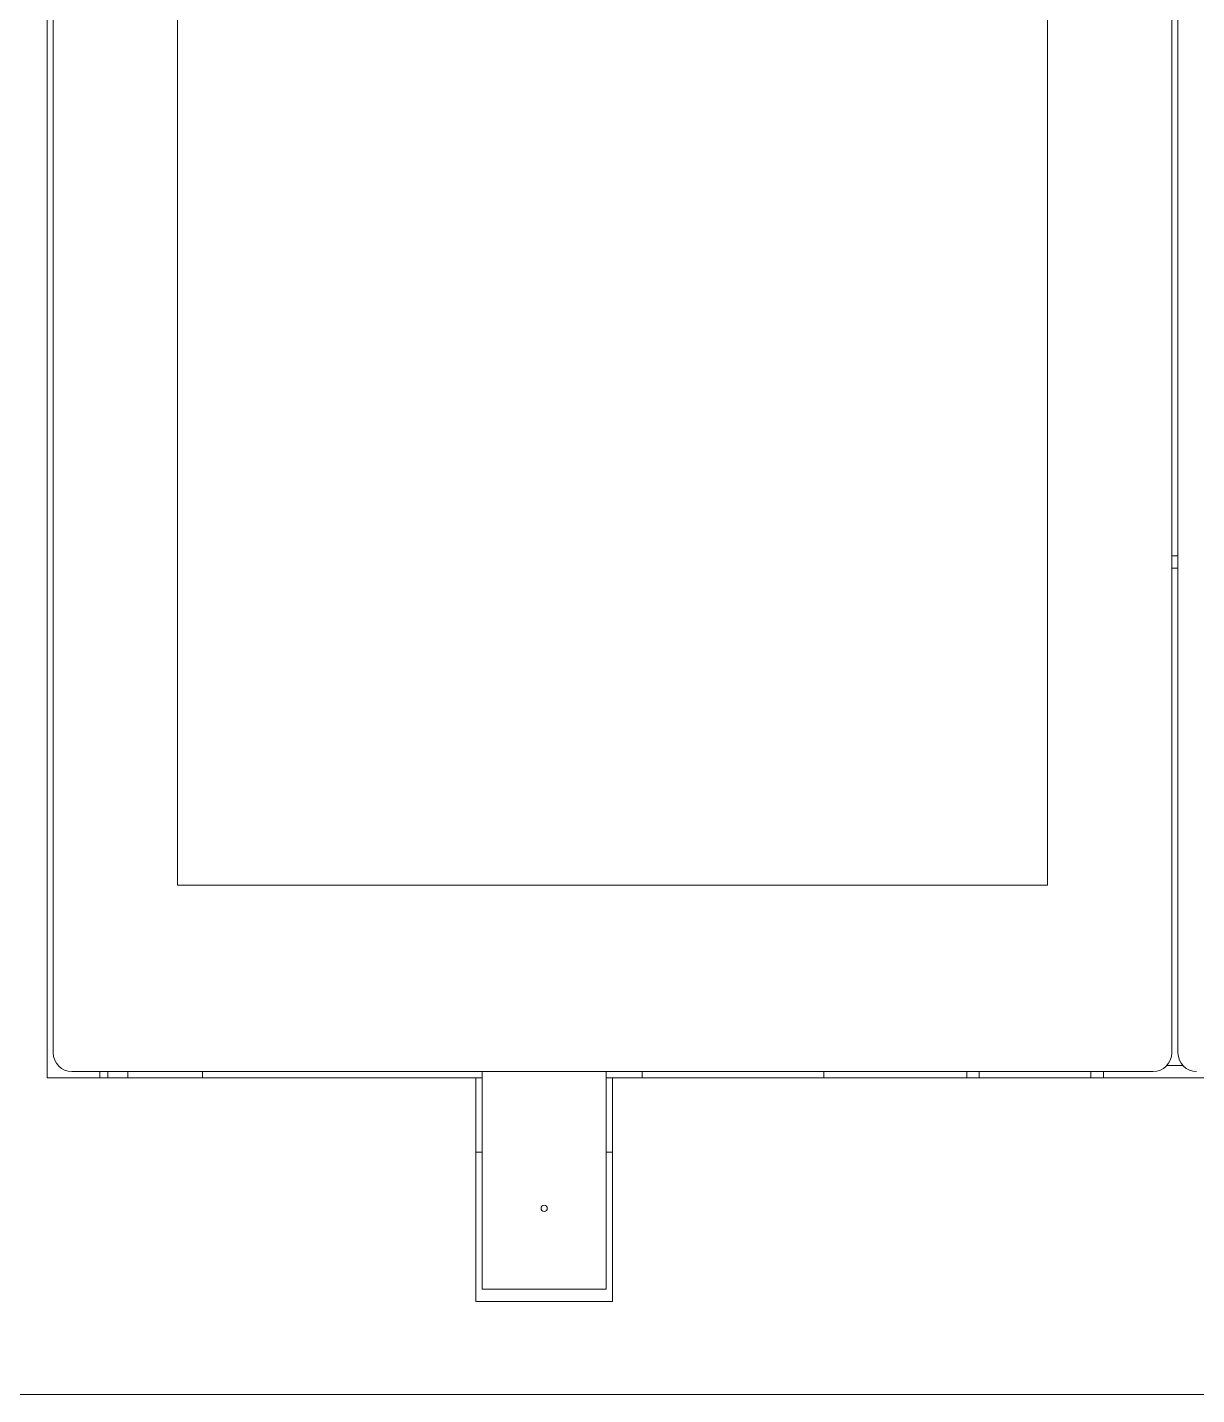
# Model space of a CAD drawing. Header units: millimetres. Extents: x 60229 to 91621, y 21923 to 36546.
# Drawn here: x 82707.58 to 82726.4, y 30031.55 to 30053.55 of the extents above; entities that cross this region are included whole.
import ezdxf

# ---------------------------------------------------------------- set-up
doc = ezdxf.new("R2010")
doc.units = ezdxf.units.MM

# ---------------------------------------------------------------- blocks, each defined once
blk = doc.blocks.new('PS2-40S3P40G-DM')
at = {"color": 7, "linetype": 'Continuous', "lineweight": 0}
for p, q in [((21.355, -4.308), (21.355, 41.492)), ((21.455, -3.208), (21.455, 40.392)), ((39.455, 40.392), (39.455, -3.208)), ((39.555, -3.208), (39.555, 40.392)), ((23.455, 31.342), (23.455, -1.208)), ((37.455, -1.208), (37.455, 31.342)), ((39.555, 4.092), (39.455, 4.092)), ((39.455, 3.892), (39.555, 3.892)), ((23.455, -1.208), (37.455, -1.208)), ((21.455, -3.908), (21.455, -3.208)), ((39.455, -3.208), (39.455, -3.908)), ((39.555, -3.908), (39.555, -3.208)), ((39.632, -4.108), (39.379, -4.108)), ((28.255, -4.308), (21.355, -4.308)), ((39.155, -4.208), (21.755, -4.208)), ((22.205, -4.208), (22.205, -4.308)), ((22.335, -4.308), (22.335, -4.208)), ((22.655, -4.308), (22.655, -4.208)), ((23.855, -4.208), (23.855, -4.308)), ((28.255, -7.908), (28.255, -4.308)), ((28.255, -4.308), (28.355, -4.308)), ((28.355, -7.708), (28.355, -4.208)), ((30.355, -7.708), (30.355, -4.208)), ((30.355, -4.308), (30.455, -4.308)), ((30.455, -4.308), (30.455, -7.908)), ((46.355, -4.308), (30.455, -4.308)), ((30.935, -4.208), (30.935, -4.308)), ((33.855, -4.208), (33.855, -4.308)), ((36.155, -4.208), (36.155, -4.308)), ((36.355, -4.308), (36.355, -4.208)), ((38.155, -4.208), (38.155, -4.308)), ((38.355, -4.208), (38.355, -4.308)), ((28.255, -5.508), (28.355, -5.508)), ((30.355, -5.508), (30.455, -5.508)), ((30.455, -7.908), (28.255, -7.908)), ((30.355, -7.708), (28.355, -7.708)), ((54.375, -9.408), (20.036, -9.408))]:
    blk.add_line(p, q, dxfattribs=at)
blk.add_circle((29.355, -6.408), 0.05, dxfattribs=at)
for centre, start, end in [((21.755, -3.908), 180, 270), ((39.155, -3.908), 270, 0), ((39.855, -3.908), 180, 270)]:
    blk.add_arc(centre, 0.3, start, end, dxfattribs=at)

msp = doc.modelspace()

# ---------------------------------------------------------------- block references
at = {"lineweight": -2}
msp.add_blockref('PS2-40S3P40G-DM', (82686.541, 30040.954), dxfattribs=at)

doc.saveas('drawing.dxf')
